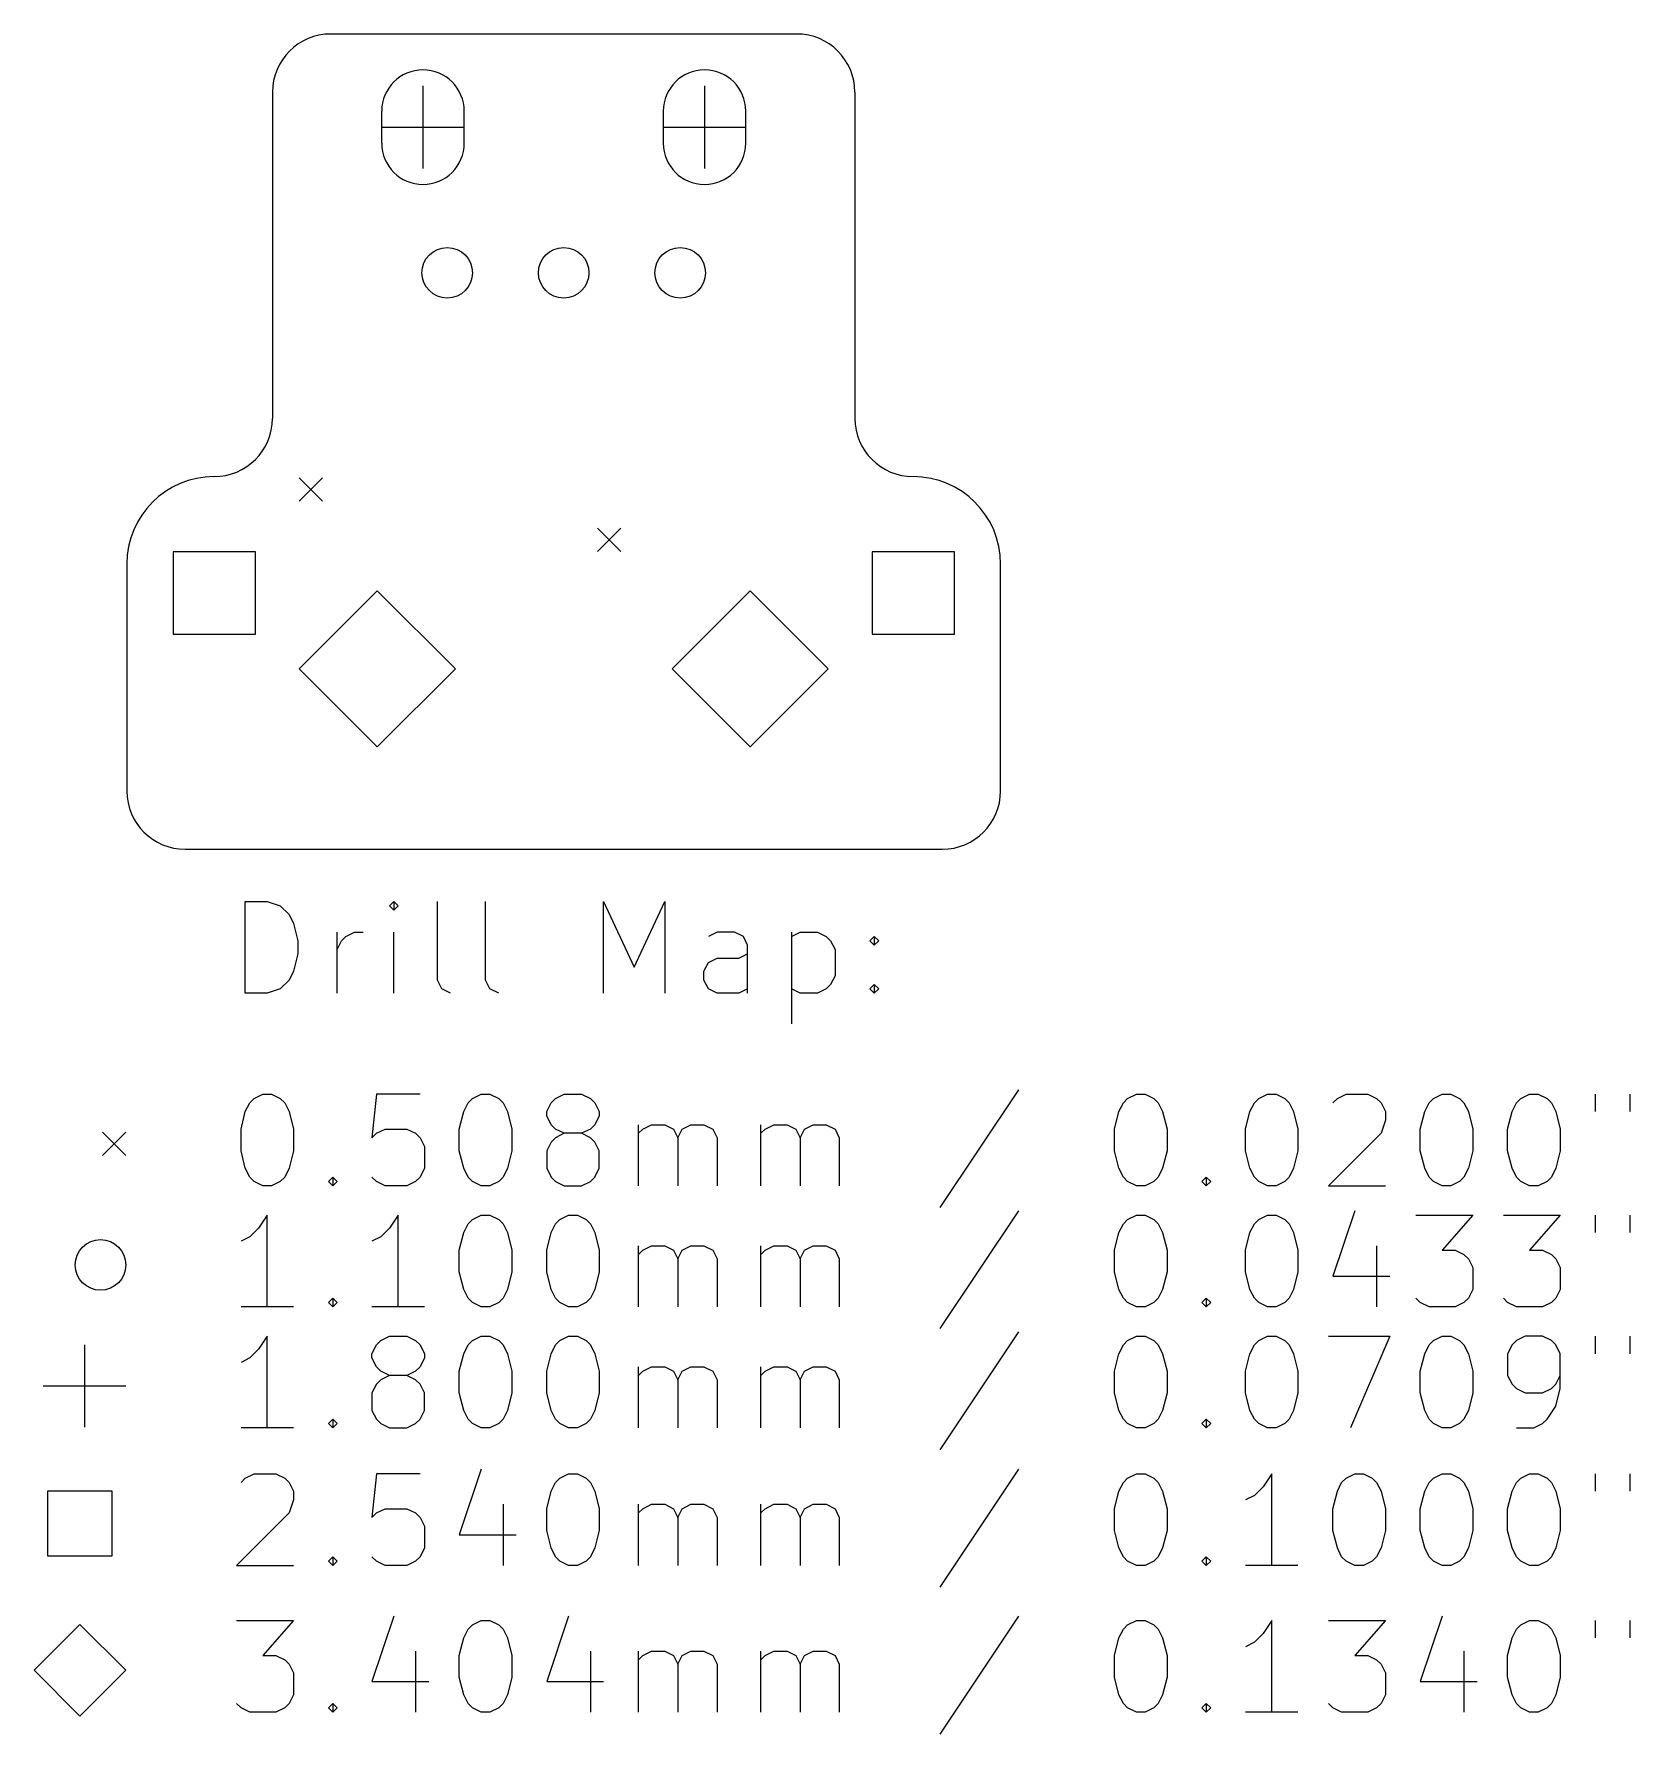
# Model space of a CAD drawing. Extents: x 5.06 to 7.83, y -5.41 to -3.93.
# Drawn here: x 5.065 to 6.435, y -5.394 to -3.934 of the extents above; entities that cross this region are included whole.
import ezdxf

# ---------------------------------------------------------------- set-up
doc = ezdxf.new("R2010")
doc.units = 0
doc.header["$MEASUREMENT"] = 0
doc.layers.add('BLACK', color=7, linetype='CONTINUOUS')

msp = doc.modelspace()

# ---------------------------------------------------------------- linework, layer by layer
at = {"layer": 'BLACK', "linetype": 'CONTINUOUS'}
for p, q in [((5.7196, -3.9344), (5.3196, -3.9344)), ((5.2696, -3.9844), (5.2696, -4.2644)), ((5.3988, -3.9789), (5.3988, -4.0498)), ((5.6405, -3.9789), (5.6405, -4.0498)), ((5.7696, -3.9844), (5.7696, -4.2644)), ((5.3633, -4.0006), (5.3633, -4.0282)), ((5.4342, -4.0282), (5.4342, -4.0006)), ((5.6051, -4.0006), (5.6051, -4.0282)), ((5.6759, -4.0282), (5.6759, -4.0006)), ((5.3633, -4.0144), (5.4342, -4.0144)), ((5.6051, -4.0144), (5.6759, -4.0144)), ((5.2926, -4.3154), (5.3126, -4.3354)), ((5.3126, -4.3154), (5.2926, -4.3354)), ((5.5485, -4.3586), (5.5685, -4.3786)), ((5.5685, -4.3586), (5.5485, -4.3786)), ((5.255, -4.379), (5.1843, -4.379)), ((5.1843, -4.379), (5.1843, -4.4497)), ((5.255, -4.4497), (5.255, -4.379)), ((5.855, -4.379), (5.7843, -4.379)), ((5.7843, -4.379), (5.7843, -4.4497)), ((5.855, -4.4497), (5.855, -4.379)), ((5.1446, -4.3894), (5.1446, -4.5844)), ((5.8946, -4.5844), (5.8946, -4.3894)), ((5.3596, -4.4124), (5.2926, -4.4794)), ((5.4266, -4.4794), (5.3596, -4.4124)), ((5.6796, -4.4124), (5.6126, -4.4794)), ((5.7466, -4.4794), (5.6796, -4.4124)), ((5.1843, -4.4497), (5.255, -4.4497)), ((5.7843, -4.4497), (5.855, -4.4497)), ((5.2926, -4.4794), (5.3596, -4.5464)), ((5.3596, -4.5464), (5.4266, -4.4794)), ((5.6126, -4.4794), (5.6796, -4.5464)), ((5.6796, -4.5464), (5.7466, -4.4794)), ((5.1946, -4.6344), (5.8446, -4.6344)), ((5.2463, -4.758), (5.2463, -4.6792)), ((5.2463, -4.6792), (5.2651, -4.6792)), ((5.2651, -4.6792), (5.2763, -4.683)), ((5.2763, -4.683), (5.2838, -4.6905)), ((5.3738, -4.6792), (5.37, -4.683)), ((5.37, -4.683), (5.3738, -4.6867)), ((5.3775, -4.683), (5.3738, -4.6792)), ((5.3738, -4.6792), (5.3738, -4.6867)), ((5.3738, -4.6867), (5.3775, -4.683)), ((5.4113, -4.7467), (5.4113, -4.6792)), ((5.4525, -4.7467), (5.4525, -4.6792)), ((5.5538, -4.758), (5.5538, -4.6792)), ((5.5538, -4.6792), (5.58, -4.7355)), ((5.58, -4.7355), (5.6063, -4.6792)), ((5.6063, -4.6792), (5.6063, -4.758)), ((5.2838, -4.6905), (5.2876, -4.698)), ((5.2876, -4.698), (5.2913, -4.713)), ((5.2913, -4.713), (5.2913, -4.7242)), ((5.325, -4.758), (5.325, -4.7055)), ((5.325, -4.7205), (5.3288, -4.713)), ((5.3288, -4.713), (5.3325, -4.7092)), ((5.3325, -4.7092), (5.34, -4.7055)), ((5.34, -4.7055), (5.3475, -4.7055)), ((5.3738, -4.758), (5.3738, -4.7055)), ((5.6513, -4.7055), (5.6438, -4.7092)), ((5.6663, -4.7055), (5.6513, -4.7055)), ((5.6738, -4.7092), (5.6663, -4.7055)), ((5.6775, -4.7167), (5.6738, -4.7092)), ((5.715, -4.7055), (5.715, -4.7842)), ((5.715, -4.7092), (5.7225, -4.7055)), ((5.7225, -4.7055), (5.7375, -4.7055)), ((5.7375, -4.7055), (5.745, -4.7092)), ((5.745, -4.7092), (5.7487, -4.713)), ((5.7487, -4.713), (5.7525, -4.7205)), ((5.7825, -4.713), (5.7862, -4.7092)), ((5.7862, -4.7167), (5.7825, -4.713)), ((5.7862, -4.7092), (5.79, -4.713)), ((5.7862, -4.7092), (5.7862, -4.7167)), ((5.79, -4.713), (5.7862, -4.7167)), ((5.2913, -4.7242), (5.2876, -4.7392)), ((5.6438, -4.7317), (5.6513, -4.728)), ((5.6513, -4.728), (5.67, -4.728)), ((5.67, -4.728), (5.6775, -4.7242)), ((5.6775, -4.758), (5.6775, -4.7167)), ((5.7525, -4.7205), (5.7525, -4.743)), ((5.2876, -4.7392), (5.2838, -4.7467)), ((5.64, -4.7392), (5.6438, -4.7317)), ((5.64, -4.7467), (5.64, -4.7392)), ((5.7525, -4.743), (5.7487, -4.7505)), ((5.2651, -4.758), (5.2463, -4.758)), ((5.2763, -4.7542), (5.2651, -4.758)), ((5.2838, -4.7467), (5.2763, -4.7542)), ((5.415, -4.7542), (5.4113, -4.7467)), ((5.4225, -4.758), (5.415, -4.7542)), ((5.4563, -4.7542), (5.4525, -4.7467)), ((5.4638, -4.758), (5.4563, -4.7542)), ((5.6438, -4.7542), (5.64, -4.7467)), ((5.6513, -4.758), (5.6438, -4.7542)), ((5.67, -4.758), (5.6513, -4.758)), ((5.6775, -4.7542), (5.67, -4.758)), ((5.7225, -4.758), (5.715, -4.7542)), ((5.7375, -4.758), (5.7225, -4.758)), ((5.745, -4.7542), (5.7375, -4.758)), ((5.7487, -4.7505), (5.745, -4.7542)), ((5.7825, -4.7542), (5.7862, -4.7505)), ((5.7862, -4.758), (5.7825, -4.7542)), ((5.7862, -4.7505), (5.79, -4.7542)), ((5.7862, -4.7505), (5.7862, -4.758)), ((5.79, -4.7542), (5.7862, -4.758)), ((5.2538, -4.8484), (5.2613, -4.8446)), ((5.2613, -4.8446), (5.2688, -4.8446)), ((5.2688, -4.8446), (5.2763, -4.8484)), ((5.3588, -4.8446), (5.355, -4.8821)), ((5.3963, -4.8446), (5.3588, -4.8446)), ((5.4413, -4.8484), (5.4488, -4.8446)), ((5.4488, -4.8446), (5.4563, -4.8446)), ((5.4563, -4.8446), (5.4638, -4.8484)), ((5.5125, -4.8484), (5.52, -4.8446)), ((5.52, -4.8446), (5.535, -4.8446)), ((5.535, -4.8446), (5.5425, -4.8484)), ((5.91, -4.8409), (5.8425, -4.9421)), ((6.0037, -4.8484), (6.0112, -4.8446)), ((6.0112, -4.8446), (6.0187, -4.8446)), ((6.0187, -4.8446), (6.0262, -4.8484)), ((6.1162, -4.8484), (6.1237, -4.8446)), ((6.1237, -4.8446), (6.1312, -4.8446)), ((6.1312, -4.8446), (6.1387, -4.8484)), ((6.1837, -4.8484), (6.1912, -4.8446)), ((6.1912, -4.8446), (6.2099, -4.8446)), ((6.2099, -4.8446), (6.2174, -4.8484)), ((6.2662, -4.8484), (6.2737, -4.8446)), ((6.2737, -4.8446), (6.2812, -4.8446)), ((6.2812, -4.8446), (6.2887, -4.8484)), ((6.3412, -4.8484), (6.3487, -4.8446)), ((6.3487, -4.8446), (6.3562, -4.8446)), ((6.3562, -4.8446), (6.3637, -4.8484)), ((6.4049, -4.8446), (6.4049, -4.8596)), ((6.4349, -4.8446), (6.4349, -4.8596)), ((5.2426, -4.8746), (5.2463, -4.8596)), ((5.2463, -4.8596), (5.2501, -4.8521)), ((5.2501, -4.8521), (5.2538, -4.8484)), ((5.2763, -4.8484), (5.2801, -4.8521)), ((5.2801, -4.8521), (5.2838, -4.8596)), ((5.2838, -4.8596), (5.2876, -4.8746)), ((5.43, -4.8746), (5.4338, -4.8596)), ((5.4338, -4.8596), (5.4375, -4.8521)), ((5.4375, -4.8521), (5.4413, -4.8484)), ((5.4638, -4.8484), (5.4675, -4.8521)), ((5.4675, -4.8521), (5.4713, -4.8596)), ((5.4713, -4.8596), (5.475, -4.8746)), ((5.505, -4.8596), (5.5088, -4.8521)), ((5.505, -4.8634), (5.505, -4.8596)), ((5.5088, -4.8521), (5.5125, -4.8484)), ((5.5425, -4.8484), (5.5463, -4.8521)), ((5.5463, -4.8521), (5.55, -4.8596)), ((5.55, -4.8596), (5.55, -4.8634)), ((5.9925, -4.8746), (5.9962, -4.8596)), ((5.9962, -4.8596), (6, -4.8521)), ((6, -4.8521), (6.0037, -4.8484)), ((6.0262, -4.8484), (6.03, -4.8521)), ((6.03, -4.8521), (6.0337, -4.8596)), ((6.0337, -4.8596), (6.0375, -4.8746)), ((6.105, -4.8746), (6.1087, -4.8596)), ((6.1087, -4.8596), (6.1125, -4.8521)), ((6.1125, -4.8521), (6.1162, -4.8484)), ((6.1387, -4.8484), (6.1424, -4.8521)), ((6.1424, -4.8521), (6.1462, -4.8596)), ((6.1462, -4.8596), (6.1499, -4.8746)), ((6.1799, -4.8521), (6.1837, -4.8484)), ((6.2174, -4.8484), (6.2212, -4.8521)), ((6.2212, -4.8521), (6.2249, -4.8596)), ((6.2249, -4.8596), (6.2249, -4.8671)), ((6.2549, -4.8746), (6.2587, -4.8596)), ((6.2587, -4.8596), (6.2624, -4.8521)), ((6.2624, -4.8521), (6.2662, -4.8484)), ((6.2887, -4.8484), (6.2924, -4.8521)), ((6.2924, -4.8521), (6.2962, -4.8596)), ((6.2962, -4.8596), (6.2999, -4.8746)), ((6.3299, -4.8746), (6.3337, -4.8596)), ((6.3337, -4.8596), (6.3374, -4.8521)), ((6.3374, -4.8521), (6.3412, -4.8484)), ((6.3637, -4.8484), (6.3674, -4.8521)), ((6.3674, -4.8521), (6.3712, -4.8596)), ((6.3712, -4.8596), (6.3749, -4.8746)), ((5.2426, -4.8933), (5.2426, -4.8746)), ((5.2876, -4.8746), (5.2876, -4.8933)), ((5.3588, -4.8783), (5.3663, -4.8746)), ((5.3663, -4.8746), (5.385, -4.8746)), ((5.385, -4.8746), (5.3925, -4.8783)), ((5.43, -4.8933), (5.43, -4.8746)), ((5.475, -4.8746), (5.475, -4.8933)), ((5.5088, -4.8709), (5.505, -4.8634)), ((5.5125, -4.8746), (5.5088, -4.8709)), ((5.52, -4.8783), (5.5125, -4.8746)), ((5.5425, -4.8746), (5.535, -4.8783)), ((5.5463, -4.8709), (5.5425, -4.8746)), ((5.55, -4.8634), (5.5463, -4.8709)), ((5.5838, -4.9233), (5.5838, -4.8709)), ((5.5838, -4.8783), (5.5875, -4.8746)), ((5.5875, -4.8746), (5.595, -4.8709)), ((5.595, -4.8709), (5.6063, -4.8709)), ((5.6063, -4.8709), (5.6138, -4.8746)), ((5.6138, -4.8746), (5.6175, -4.8821)), ((5.6175, -4.8821), (5.6213, -4.8746)), ((5.6213, -4.8746), (5.6288, -4.8709)), ((5.6288, -4.8709), (5.64, -4.8709)), ((5.64, -4.8709), (5.6475, -4.8746)), ((5.6475, -4.8746), (5.6513, -4.8821)), ((5.6888, -4.9233), (5.6888, -4.8709)), ((5.6888, -4.8783), (5.6925, -4.8746)), ((5.6925, -4.8746), (5.7, -4.8709)), ((5.7, -4.8709), (5.7113, -4.8709)), ((5.7113, -4.8709), (5.7188, -4.8746)), ((5.7188, -4.8746), (5.7225, -4.8821)), ((5.7225, -4.8821), (5.7262, -4.8746)), ((5.7262, -4.8746), (5.7337, -4.8709)), ((5.7337, -4.8709), (5.745, -4.8709)), ((5.745, -4.8709), (5.7525, -4.8746)), ((5.7525, -4.8746), (5.7562, -4.8821)), ((5.9925, -4.8933), (5.9925, -4.8746)), ((6.0375, -4.8746), (6.0375, -4.8933)), ((6.105, -4.8933), (6.105, -4.8746)), ((6.1499, -4.8746), (6.1499, -4.8933)), ((6.2249, -4.8671), (6.2212, -4.8783)), ((6.2549, -4.8933), (6.2549, -4.8746)), ((6.2999, -4.8746), (6.2999, -4.8933)), ((6.3299, -4.8933), (6.3299, -4.8746)), ((6.3749, -4.8746), (6.3749, -4.8933)), ((5.1236, -4.8773), (5.1436, -4.8973)), ((5.1436, -4.8773), (5.1236, -4.8973)), ((5.355, -4.8821), (5.3588, -4.8783)), ((5.3925, -4.8783), (5.3963, -4.8821)), ((5.3963, -4.8821), (5.4, -4.8896)), ((5.4, -4.8896), (5.4, -4.9083)), ((5.5088, -4.8858), (5.505, -4.8933)), ((5.5125, -4.8821), (5.5088, -4.8858)), ((5.52, -4.8783), (5.5125, -4.8821)), ((5.535, -4.8783), (5.52, -4.8783)), ((5.5425, -4.8821), (5.535, -4.8783)), ((5.5463, -4.8858), (5.5425, -4.8821)), ((5.55, -4.8933), (5.5463, -4.8858)), ((5.6175, -4.8821), (5.6175, -4.9233)), ((5.6513, -4.8821), (5.6513, -4.9233)), ((5.7225, -4.8821), (5.7225, -4.9233)), ((5.7562, -4.8821), (5.7562, -4.9233)), ((6.2212, -4.8783), (6.1762, -4.9233)), ((5.2463, -4.9083), (5.2426, -4.8933)), ((5.2876, -4.8933), (5.2838, -4.9083)), ((5.4338, -4.9083), (5.43, -4.8933)), ((5.475, -4.8933), (5.4713, -4.9083)), ((5.505, -4.8933), (5.505, -4.9083)), ((5.55, -4.9083), (5.55, -4.8933)), ((5.9962, -4.9083), (5.9925, -4.8933)), ((6.0375, -4.8933), (6.0337, -4.9083)), ((6.1087, -4.9083), (6.105, -4.8933)), ((6.1499, -4.8933), (6.1462, -4.9083)), ((6.2587, -4.9083), (6.2549, -4.8933)), ((6.2999, -4.8933), (6.2962, -4.9083)), ((6.3337, -4.9083), (6.3299, -4.8933)), ((6.3749, -4.8933), (6.3712, -4.9083)), ((5.2501, -4.9158), (5.2463, -4.9083)), ((5.2538, -4.9196), (5.2501, -4.9158)), ((5.2801, -4.9158), (5.2763, -4.9196)), ((5.2838, -4.9083), (5.2801, -4.9158)), ((5.3176, -4.9196), (5.3213, -4.9158)), ((5.3213, -4.9158), (5.325, -4.9196)), ((5.3213, -4.9158), (5.3213, -4.9233)), ((5.3588, -4.9196), (5.355, -4.9158)), ((5.3963, -4.9158), (5.3925, -4.9196)), ((5.4, -4.9083), (5.3963, -4.9158)), ((5.4375, -4.9158), (5.4338, -4.9083)), ((5.4413, -4.9196), (5.4375, -4.9158)), ((5.4675, -4.9158), (5.4638, -4.9196)), ((5.4713, -4.9083), (5.4675, -4.9158)), ((5.505, -4.9083), (5.5088, -4.9158)), ((5.5088, -4.9158), (5.5125, -4.9196)), ((5.5425, -4.9196), (5.5463, -4.9158)), ((5.5463, -4.9158), (5.55, -4.9083)), ((6, -4.9158), (5.9962, -4.9083)), ((6.0037, -4.9196), (6, -4.9158)), ((6.03, -4.9158), (6.0262, -4.9196)), ((6.0337, -4.9083), (6.03, -4.9158)), ((6.0675, -4.9196), (6.0712, -4.9158)), ((6.0712, -4.9158), (6.075, -4.9196)), ((6.0712, -4.9158), (6.0712, -4.9233)), ((6.1125, -4.9158), (6.1087, -4.9083)), ((6.1162, -4.9196), (6.1125, -4.9158)), ((6.1424, -4.9158), (6.1387, -4.9196)), ((6.1462, -4.9083), (6.1424, -4.9158)), ((6.2624, -4.9158), (6.2587, -4.9083)), ((6.2662, -4.9196), (6.2624, -4.9158)), ((6.2924, -4.9158), (6.2887, -4.9196)), ((6.2962, -4.9083), (6.2924, -4.9158)), ((6.3374, -4.9158), (6.3337, -4.9083)), ((6.3412, -4.9196), (6.3374, -4.9158)), ((6.3674, -4.9158), (6.3637, -4.9196)), ((6.3712, -4.9083), (6.3674, -4.9158)), ((5.2613, -4.9233), (5.2538, -4.9196)), ((5.2688, -4.9233), (5.2613, -4.9233)), ((5.2763, -4.9196), (5.2688, -4.9233)), ((5.3213, -4.9233), (5.3176, -4.9196)), ((5.325, -4.9196), (5.3213, -4.9233)), ((5.3663, -4.9233), (5.3588, -4.9196)), ((5.385, -4.9233), (5.3663, -4.9233)), ((5.3925, -4.9196), (5.385, -4.9233)), ((5.4488, -4.9233), (5.4413, -4.9196)), ((5.4563, -4.9233), (5.4488, -4.9233)), ((5.4638, -4.9196), (5.4563, -4.9233)), ((5.5125, -4.9196), (5.52, -4.9233)), ((5.52, -4.9233), (5.535, -4.9233)), ((5.535, -4.9233), (5.5425, -4.9196)), ((6.0112, -4.9233), (6.0037, -4.9196)), ((6.0187, -4.9233), (6.0112, -4.9233)), ((6.0262, -4.9196), (6.0187, -4.9233)), ((6.0712, -4.9233), (6.0675, -4.9196)), ((6.075, -4.9196), (6.0712, -4.9233)), ((6.1237, -4.9233), (6.1162, -4.9196)), ((6.1312, -4.9233), (6.1237, -4.9233)), ((6.1387, -4.9196), (6.1312, -4.9233)), ((6.1762, -4.9233), (6.2249, -4.9233)), ((6.2737, -4.9233), (6.2662, -4.9196)), ((6.2812, -4.9233), (6.2737, -4.9233)), ((6.2887, -4.9196), (6.2812, -4.9233)), ((6.3487, -4.9233), (6.3412, -4.9196)), ((6.3562, -4.9233), (6.3487, -4.9233)), ((6.3637, -4.9196), (6.3562, -4.9233)), ((5.91, -4.9448), (5.8425, -5.046)), ((6.1987, -4.9448), (6.1799, -5.001)), ((5.2576, -4.9598), (5.2501, -4.9673)), ((5.2651, -4.9485), (5.2576, -4.9598)), ((5.2651, -5.0273), (5.2651, -4.9485)), ((5.37, -4.9598), (5.3625, -4.9673)), ((5.3775, -4.9485), (5.37, -4.9598)), ((5.3775, -5.0273), (5.3775, -4.9485)), ((5.4338, -4.9635), (5.4375, -4.956)), ((5.4375, -4.956), (5.4413, -4.9523)), ((5.4413, -4.9523), (5.4488, -4.9485)), ((5.4488, -4.9485), (5.4563, -4.9485)), ((5.4563, -4.9485), (5.4638, -4.9523)), ((5.4638, -4.9523), (5.4675, -4.956)), ((5.4675, -4.956), (5.4713, -4.9635)), ((5.5088, -4.9635), (5.5125, -4.956)), ((5.5125, -4.956), (5.5163, -4.9523)), ((5.5163, -4.9523), (5.5238, -4.9485)), ((5.5238, -4.9485), (5.5313, -4.9485)), ((5.5313, -4.9485), (5.5388, -4.9523)), ((5.5388, -4.9523), (5.5425, -4.956)), ((5.5425, -4.956), (5.5463, -4.9635)), ((5.9962, -4.9635), (6, -4.956)), ((6, -4.956), (6.0037, -4.9523)), ((6.0037, -4.9523), (6.0112, -4.9485)), ((6.0112, -4.9485), (6.0187, -4.9485)), ((6.0187, -4.9485), (6.0262, -4.9523)), ((6.0262, -4.9523), (6.03, -4.956)), ((6.03, -4.956), (6.0337, -4.9635)), ((6.1087, -4.9635), (6.1125, -4.956)), ((6.1125, -4.956), (6.1162, -4.9523)), ((6.1162, -4.9523), (6.1237, -4.9485)), ((6.1237, -4.9485), (6.1312, -4.9485)), ((6.1312, -4.9485), (6.1387, -4.9523)), ((6.1387, -4.9523), (6.1424, -4.956)), ((6.1424, -4.956), (6.1462, -4.9635)), ((6.2512, -4.9485), (6.2999, -4.9485)), ((6.2999, -4.9485), (6.2737, -4.9785)), ((6.3262, -4.9485), (6.3749, -4.9485)), ((6.3749, -4.9485), (6.3487, -4.9785)), ((6.4049, -4.9485), (6.4049, -4.9635)), ((6.4349, -4.9485), (6.4349, -4.9635)), ((5.2501, -4.9673), (5.2426, -4.971)), ((5.3625, -4.9673), (5.355, -4.971)), ((5.43, -4.9785), (5.4338, -4.9635)), ((5.4713, -4.9635), (5.475, -4.9785)), ((5.505, -4.9785), (5.5088, -4.9635)), ((5.5463, -4.9635), (5.55, -4.9785)), ((5.5838, -5.0273), (5.5838, -4.9748)), ((5.5875, -4.9785), (5.595, -4.9748)), ((5.595, -4.9748), (5.6063, -4.9748)), ((5.6063, -4.9748), (5.6138, -4.9785)), ((5.6213, -4.9785), (5.6288, -4.9748)), ((5.6288, -4.9748), (5.64, -4.9748)), ((5.64, -4.9748), (5.6475, -4.9785)), ((5.6888, -5.0273), (5.6888, -4.9748)), ((5.6925, -4.9785), (5.7, -4.9748)), ((5.7, -4.9748), (5.7113, -4.9748)), ((5.7113, -4.9748), (5.7188, -4.9785)), ((5.7262, -4.9785), (5.7337, -4.9748)), ((5.7337, -4.9748), (5.745, -4.9748)), ((5.745, -4.9748), (5.7525, -4.9785)), ((5.9925, -4.9785), (5.9962, -4.9635)), ((6.0337, -4.9635), (6.0375, -4.9785)), ((6.105, -4.9785), (6.1087, -4.9635)), ((6.1462, -4.9635), (6.1499, -4.9785)), ((6.2174, -4.9748), (6.2174, -5.0273)), ((5.43, -4.9973), (5.43, -4.9785)), ((5.475, -4.9785), (5.475, -4.9973)), ((5.505, -4.9973), (5.505, -4.9785)), ((5.55, -4.9785), (5.55, -4.9973)), ((5.5838, -4.9823), (5.5875, -4.9785)), ((5.6138, -4.9785), (5.6175, -4.986)), ((5.6175, -4.986), (5.6213, -4.9785)), ((5.6175, -4.986), (5.6175, -5.0273)), ((5.6475, -4.9785), (5.6513, -4.986)), ((5.6513, -4.986), (5.6513, -5.0273)), ((5.6888, -4.9823), (5.6925, -4.9785)), ((5.7188, -4.9785), (5.7225, -4.986)), ((5.7225, -4.986), (5.7262, -4.9785)), ((5.7225, -4.986), (5.7225, -5.0273)), ((5.7525, -4.9785), (5.7562, -4.986)), ((5.7562, -4.986), (5.7562, -5.0273)), ((5.9925, -4.9973), (5.9925, -4.9785)), ((6.0375, -4.9785), (6.0375, -4.9973)), ((6.105, -4.9973), (6.105, -4.9785)), ((6.1499, -4.9785), (6.1499, -4.9973)), ((6.2737, -4.9785), (6.2849, -4.9785)), ((6.2849, -4.9785), (6.2924, -4.9823)), ((6.2924, -4.9823), (6.2962, -4.986)), ((6.2962, -4.986), (6.2999, -4.9935)), ((6.3487, -4.9785), (6.3599, -4.9785)), ((6.3599, -4.9785), (6.3674, -4.9823)), ((6.3674, -4.9823), (6.3712, -4.986)), ((6.3712, -4.986), (6.3749, -4.9935)), ((5.4338, -5.0123), (5.43, -4.9973)), ((5.475, -4.9973), (5.4713, -5.0123)), ((5.5088, -5.0123), (5.505, -4.9973)), ((5.55, -4.9973), (5.5463, -5.0123)), ((5.9962, -5.0123), (5.9925, -4.9973)), ((6.0375, -4.9973), (6.0337, -5.0123)), ((6.1087, -5.0123), (6.105, -4.9973)), ((6.1499, -4.9973), (6.1462, -5.0123)), ((6.1799, -5.001), (6.2287, -5.001)), ((6.2999, -4.9935), (6.2999, -5.0123)), ((6.3749, -4.9935), (6.3749, -5.0123)), ((5.3176, -5.0235), (5.3213, -5.0198)), ((5.3213, -5.0198), (5.325, -5.0235)), ((5.3213, -5.0198), (5.3213, -5.0273)), ((5.4375, -5.0198), (5.4338, -5.0123)), ((5.4413, -5.0235), (5.4375, -5.0198)), ((5.4675, -5.0198), (5.4638, -5.0235)), ((5.4713, -5.0123), (5.4675, -5.0198)), ((5.5125, -5.0198), (5.5088, -5.0123)), ((5.5163, -5.0235), (5.5125, -5.0198)), ((5.5425, -5.0198), (5.5388, -5.0235)), ((5.5463, -5.0123), (5.5425, -5.0198)), ((6, -5.0198), (5.9962, -5.0123)), ((6.0037, -5.0235), (6, -5.0198)), ((6.03, -5.0198), (6.0262, -5.0235)), ((6.0337, -5.0123), (6.03, -5.0198)), ((6.0675, -5.0235), (6.0712, -5.0198)), ((6.0712, -5.0198), (6.075, -5.0235)), ((6.0712, -5.0198), (6.0712, -5.0273)), ((6.1125, -5.0198), (6.1087, -5.0123)), ((6.1162, -5.0235), (6.1125, -5.0198)), ((6.1424, -5.0198), (6.1387, -5.0235)), ((6.1462, -5.0123), (6.1424, -5.0198)), ((6.2549, -5.0235), (6.2512, -5.0198)), ((6.2962, -5.0198), (6.2924, -5.0235)), ((6.2999, -5.0123), (6.2962, -5.0198)), ((6.3299, -5.0235), (6.3262, -5.0198)), ((6.3712, -5.0198), (6.3674, -5.0235)), ((6.3749, -5.0123), (6.3712, -5.0198)), ((5.2876, -5.0273), (5.2426, -5.0273)), ((5.3213, -5.0273), (5.3176, -5.0235)), ((5.325, -5.0235), (5.3213, -5.0273)), ((5.4, -5.0273), (5.355, -5.0273)), ((5.4488, -5.0273), (5.4413, -5.0235)), ((5.4563, -5.0273), (5.4488, -5.0273)), ((5.4638, -5.0235), (5.4563, -5.0273)), ((5.5238, -5.0273), (5.5163, -5.0235)), ((5.5313, -5.0273), (5.5238, -5.0273)), ((5.5388, -5.0235), (5.5313, -5.0273)), ((6.0112, -5.0273), (6.0037, -5.0235)), ((6.0187, -5.0273), (6.0112, -5.0273)), ((6.0262, -5.0235), (6.0187, -5.0273)), ((6.0712, -5.0273), (6.0675, -5.0235)), ((6.075, -5.0235), (6.0712, -5.0273)), ((6.1237, -5.0273), (6.1162, -5.0235)), ((6.1312, -5.0273), (6.1237, -5.0273)), ((6.1387, -5.0235), (6.1312, -5.0273)), ((6.2624, -5.0273), (6.2549, -5.0235)), ((6.2849, -5.0273), (6.2624, -5.0273)), ((6.2924, -5.0235), (6.2849, -5.0273)), ((6.3374, -5.0273), (6.3299, -5.0235)), ((6.3599, -5.0273), (6.3374, -5.0273)), ((6.3674, -5.0235), (6.3599, -5.0273)), ((5.91, -5.0487), (5.8425, -5.15)), ((5.1082, -5.0598), (5.1082, -5.1306)), ((5.2576, -5.0637), (5.2501, -5.0712)), ((5.2651, -5.0525), (5.2576, -5.0637)), ((5.2651, -5.1312), (5.2651, -5.0525)), ((5.355, -5.0675), (5.3588, -5.06)), ((5.3588, -5.06), (5.3625, -5.0562)), ((5.3625, -5.0562), (5.37, -5.0525)), ((5.37, -5.0525), (5.385, -5.0525)), ((5.385, -5.0525), (5.3925, -5.0562)), ((5.3925, -5.0562), (5.3963, -5.06)), ((5.3963, -5.06), (5.4, -5.0675)), ((5.4338, -5.0675), (5.4375, -5.06)), ((5.4375, -5.06), (5.4413, -5.0562)), ((5.4413, -5.0562), (5.4488, -5.0525)), ((5.4488, -5.0525), (5.4563, -5.0525)), ((5.4563, -5.0525), (5.4638, -5.0562)), ((5.4638, -5.0562), (5.4675, -5.06)), ((5.4675, -5.06), (5.4713, -5.0675)), ((5.5088, -5.0675), (5.5125, -5.06)), ((5.5125, -5.06), (5.5163, -5.0562)), ((5.5163, -5.0562), (5.5238, -5.0525)), ((5.5238, -5.0525), (5.5313, -5.0525)), ((5.5313, -5.0525), (5.5388, -5.0562)), ((5.5388, -5.0562), (5.5425, -5.06)), ((5.5425, -5.06), (5.5463, -5.0675)), ((5.9962, -5.0675), (6, -5.06)), ((6, -5.06), (6.0037, -5.0562)), ((6.0037, -5.0562), (6.0112, -5.0525)), ((6.0112, -5.0525), (6.0187, -5.0525)), ((6.0187, -5.0525), (6.0262, -5.0562)), ((6.0262, -5.0562), (6.03, -5.06)), ((6.03, -5.06), (6.0337, -5.0675)), ((6.1087, -5.0675), (6.1125, -5.06)), ((6.1125, -5.06), (6.1162, -5.0562)), ((6.1162, -5.0562), (6.1237, -5.0525)), ((6.1237, -5.0525), (6.1312, -5.0525)), ((6.1312, -5.0525), (6.1387, -5.0562)), ((6.1387, -5.0562), (6.1424, -5.06)), ((6.1424, -5.06), (6.1462, -5.0675)), ((6.1762, -5.0525), (6.2287, -5.0525)), ((6.2287, -5.0525), (6.1949, -5.1312)), ((6.2587, -5.0675), (6.2624, -5.06)), ((6.2624, -5.06), (6.2662, -5.0562)), ((6.2662, -5.0562), (6.2737, -5.0525)), ((6.2737, -5.0525), (6.2812, -5.0525)), ((6.2812, -5.0525), (6.2887, -5.0562)), ((6.2887, -5.0562), (6.2924, -5.06)), ((6.2924, -5.06), (6.2962, -5.0675)), ((6.3337, -5.06), (6.3299, -5.0675)), ((6.3374, -5.0562), (6.3337, -5.06)), ((6.3449, -5.0525), (6.3374, -5.0562)), ((6.3599, -5.0525), (6.3449, -5.0525)), ((6.3674, -5.0562), (6.3599, -5.0525)), ((6.3712, -5.06), (6.3674, -5.0562)), ((6.3749, -5.0675), (6.3712, -5.06)), ((6.4049, -5.0525), (6.4049, -5.0675)), ((6.4349, -5.0525), (6.4349, -5.0675)), ((5.2501, -5.0712), (5.2426, -5.075)), ((5.355, -5.0712), (5.355, -5.0675)), ((5.3588, -5.0787), (5.355, -5.0712)), ((5.3625, -5.0825), (5.3588, -5.0787)), ((5.3963, -5.0787), (5.3925, -5.0825)), ((5.4, -5.0712), (5.3963, -5.0787)), ((5.4, -5.0675), (5.4, -5.0712)), ((5.43, -5.0825), (5.4338, -5.0675)), ((5.4713, -5.0675), (5.475, -5.0825)), ((5.505, -5.0825), (5.5088, -5.0675)), ((5.5463, -5.0675), (5.55, -5.0825)), ((5.5838, -5.1312), (5.5838, -5.0787)), ((5.5875, -5.0825), (5.595, -5.0787)), ((5.595, -5.0787), (5.6063, -5.0787)), ((5.6063, -5.0787), (5.6138, -5.0825)), ((5.6213, -5.0825), (5.6288, -5.0787)), ((5.6288, -5.0787), (5.64, -5.0787)), ((5.64, -5.0787), (5.6475, -5.0825)), ((5.6888, -5.1312), (5.6888, -5.0787)), ((5.6925, -5.0825), (5.7, -5.0787)), ((5.7, -5.0787), (5.7113, -5.0787)), ((5.7113, -5.0787), (5.7188, -5.0825)), ((5.7262, -5.0825), (5.7337, -5.0787)), ((5.7337, -5.0787), (5.745, -5.0787)), ((5.745, -5.0787), (5.7525, -5.0825)), ((5.9925, -5.0825), (5.9962, -5.0675)), ((6.0337, -5.0675), (6.0375, -5.0825)), ((6.105, -5.0825), (6.1087, -5.0675)), ((6.1462, -5.0675), (6.1499, -5.0825)), ((6.2549, -5.0825), (6.2587, -5.0675)), ((6.2962, -5.0675), (6.2999, -5.0825)), ((6.3299, -5.0675), (6.3299, -5.0862)), ((6.3749, -5.0975), (6.3749, -5.0675)), ((5.3588, -5.0937), (5.355, -5.1012)), ((5.3625, -5.09), (5.3588, -5.0937)), ((5.37, -5.0862), (5.3625, -5.0825)), ((5.37, -5.0862), (5.3625, -5.09)), ((5.385, -5.0862), (5.37, -5.0862)), ((5.3925, -5.0825), (5.385, -5.0862)), ((5.3925, -5.09), (5.385, -5.0862)), ((5.3963, -5.0937), (5.3925, -5.09)), ((5.4, -5.1012), (5.3963, -5.0937)), ((5.43, -5.1012), (5.43, -5.0825)), ((5.475, -5.0825), (5.475, -5.1012)), ((5.505, -5.1012), (5.505, -5.0825)), ((5.55, -5.0825), (5.55, -5.1012)), ((5.5838, -5.0862), (5.5875, -5.0825)), ((5.6138, -5.0825), (5.6175, -5.09)), ((5.6175, -5.09), (5.6213, -5.0825)), ((5.6175, -5.09), (5.6175, -5.1312)), ((5.6475, -5.0825), (5.6513, -5.09)), ((5.6513, -5.09), (5.6513, -5.1312)), ((5.6888, -5.0862), (5.6925, -5.0825)), ((5.7188, -5.0825), (5.7225, -5.09)), ((5.7225, -5.09), (5.7262, -5.0825)), ((5.7225, -5.09), (5.7225, -5.1312)), ((5.7525, -5.0825), (5.7562, -5.09)), ((5.7562, -5.09), (5.7562, -5.1312)), ((5.9925, -5.1012), (5.9925, -5.0825)), ((6.0375, -5.0825), (6.0375, -5.1012)), ((6.105, -5.1012), (6.105, -5.0825)), ((6.1499, -5.0825), (6.1499, -5.1012)), ((6.2549, -5.1012), (6.2549, -5.0825)), ((6.2999, -5.0825), (6.2999, -5.1012)), ((6.3299, -5.0862), (6.3337, -5.0937)), ((6.3337, -5.0937), (6.3374, -5.0975)), ((6.3674, -5.0975), (6.3712, -5.0937)), ((6.3712, -5.0937), (6.3749, -5.0862)), ((5.0728, -5.0952), (5.1436, -5.0952)), ((5.355, -5.1012), (5.355, -5.1162)), ((5.4, -5.1162), (5.4, -5.1012)), ((5.4338, -5.1162), (5.43, -5.1012)), ((5.475, -5.1012), (5.4713, -5.1162)), ((5.5088, -5.1162), (5.505, -5.1012)), ((5.55, -5.1012), (5.5463, -5.1162)), ((5.9962, -5.1162), (5.9925, -5.1012)), ((6.0375, -5.1012), (6.0337, -5.1162)), ((6.1087, -5.1162), (6.105, -5.1012)), ((6.1499, -5.1012), (6.1462, -5.1162)), ((6.2587, -5.1162), (6.2549, -5.1012)), ((6.2999, -5.1012), (6.2962, -5.1162)), ((6.3374, -5.0975), (6.3449, -5.1012)), ((6.3449, -5.1012), (6.3599, -5.1012)), ((6.3599, -5.1012), (6.3674, -5.0975)), ((6.3712, -5.1125), (6.3749, -5.0975)), ((5.355, -5.1162), (5.3588, -5.1237)), ((5.3963, -5.1237), (5.4, -5.1162)), ((5.4375, -5.1237), (5.4338, -5.1162)), ((5.4713, -5.1162), (5.4675, -5.1237)), ((5.5125, -5.1237), (5.5088, -5.1162)), ((5.5463, -5.1162), (5.5425, -5.1237)), ((6, -5.1237), (5.9962, -5.1162)), ((6.0337, -5.1162), (6.03, -5.1237)), ((6.1125, -5.1237), (6.1087, -5.1162)), ((6.1462, -5.1162), (6.1424, -5.1237)), ((6.2624, -5.1237), (6.2587, -5.1162)), ((6.2962, -5.1162), (6.2924, -5.1237)), ((6.3637, -5.1237), (6.3712, -5.1125)), ((5.2876, -5.1312), (5.2426, -5.1312)), ((5.3176, -5.1275), (5.3213, -5.1237)), ((5.3213, -5.1312), (5.3176, -5.1275)), ((5.3213, -5.1237), (5.325, -5.1275)), ((5.3213, -5.1237), (5.3213, -5.1312)), ((5.325, -5.1275), (5.3213, -5.1312)), ((5.3588, -5.1237), (5.3625, -5.1275)), ((5.3625, -5.1275), (5.37, -5.1312)), ((5.37, -5.1312), (5.385, -5.1312)), ((5.385, -5.1312), (5.3925, -5.1275)), ((5.3925, -5.1275), (5.3963, -5.1237)), ((5.4413, -5.1275), (5.4375, -5.1237)), ((5.4488, -5.1312), (5.4413, -5.1275)), ((5.4563, -5.1312), (5.4488, -5.1312)), ((5.4638, -5.1275), (5.4563, -5.1312)), ((5.4675, -5.1237), (5.4638, -5.1275)), ((5.5163, -5.1275), (5.5125, -5.1237)), ((5.5238, -5.1312), (5.5163, -5.1275)), ((5.5313, -5.1312), (5.5238, -5.1312)), ((5.5388, -5.1275), (5.5313, -5.1312)), ((5.5425, -5.1237), (5.5388, -5.1275)), ((6.0037, -5.1275), (6, -5.1237)), ((6.0112, -5.1312), (6.0037, -5.1275)), ((6.0187, -5.1312), (6.0112, -5.1312)), ((6.0262, -5.1275), (6.0187, -5.1312)), ((6.03, -5.1237), (6.0262, -5.1275)), ((6.0675, -5.1275), (6.0712, -5.1237)), ((6.0712, -5.1312), (6.0675, -5.1275)), ((6.0712, -5.1237), (6.075, -5.1275)), ((6.0712, -5.1237), (6.0712, -5.1312)), ((6.075, -5.1275), (6.0712, -5.1312)), ((6.1162, -5.1275), (6.1125, -5.1237)), ((6.1237, -5.1312), (6.1162, -5.1275)), ((6.1312, -5.1312), (6.1237, -5.1312)), ((6.1387, -5.1275), (6.1312, -5.1312)), ((6.1424, -5.1237), (6.1387, -5.1275)), ((6.2662, -5.1275), (6.2624, -5.1237)), ((6.2737, -5.1312), (6.2662, -5.1275)), ((6.2812, -5.1312), (6.2737, -5.1312)), ((6.2887, -5.1275), (6.2812, -5.1312)), ((6.2924, -5.1237), (6.2887, -5.1275)), ((6.3374, -5.1312), (6.3524, -5.1312)), ((6.3524, -5.1312), (6.3599, -5.1275)), ((6.3599, -5.1275), (6.3637, -5.1237)), ((5.4488, -5.1668), (5.43, -5.2231)), ((5.91, -5.1668), (5.8425, -5.2681)), ((5.2426, -5.1781), (5.2463, -5.1743)), ((5.2463, -5.1743), (5.2538, -5.1706)), ((5.2538, -5.1706), (5.2726, -5.1706)), ((5.2726, -5.1706), (5.2801, -5.1743)), ((5.2801, -5.1743), (5.2838, -5.1781)), ((5.2838, -5.1781), (5.2876, -5.1856)), ((5.3588, -5.1706), (5.355, -5.2081)), ((5.3963, -5.1706), (5.3588, -5.1706)), ((5.5088, -5.1856), (5.5125, -5.1781)), ((5.5125, -5.1781), (5.5163, -5.1743)), ((5.5163, -5.1743), (5.5238, -5.1706)), ((5.5238, -5.1706), (5.5313, -5.1706)), ((5.5313, -5.1706), (5.5388, -5.1743)), ((5.5388, -5.1743), (5.5425, -5.1781)), ((5.5425, -5.1781), (5.5463, -5.1856)), ((5.9962, -5.1856), (6, -5.1781)), ((6, -5.1781), (6.0037, -5.1743)), ((6.0037, -5.1743), (6.0112, -5.1706)), ((6.0112, -5.1706), (6.0187, -5.1706)), ((6.0187, -5.1706), (6.0262, -5.1743)), ((6.0262, -5.1743), (6.03, -5.1781)), ((6.03, -5.1781), (6.0337, -5.1856)), ((6.12, -5.1818), (6.1125, -5.1893)), ((6.1274, -5.1706), (6.12, -5.1818)), ((6.1274, -5.2493), (6.1274, -5.1706)), ((6.1837, -5.1856), (6.1874, -5.1781)), ((6.1874, -5.1781), (6.1912, -5.1743)), ((6.1912, -5.1743), (6.1987, -5.1706)), ((6.1987, -5.1706), (6.2062, -5.1706)), ((6.2062, -5.1706), (6.2137, -5.1743)), ((6.2137, -5.1743), (6.2174, -5.1781)), ((6.2174, -5.1781), (6.2212, -5.1856)), ((6.2587, -5.1856), (6.2624, -5.1781)), ((6.2624, -5.1781), (6.2662, -5.1743)), ((6.2662, -5.1743), (6.2737, -5.1706)), ((6.2737, -5.1706), (6.2812, -5.1706)), ((6.2812, -5.1706), (6.2887, -5.1743)), ((6.2887, -5.1743), (6.2924, -5.1781)), ((6.2924, -5.1781), (6.2962, -5.1856)), ((6.3337, -5.1856), (6.3374, -5.1781)), ((6.3374, -5.1781), (6.3412, -5.1743)), ((6.3412, -5.1743), (6.3487, -5.1706)), ((6.3487, -5.1706), (6.3562, -5.1706)), ((6.3562, -5.1706), (6.3637, -5.1743)), ((6.3637, -5.1743), (6.3674, -5.1781)), ((6.3674, -5.1781), (6.3712, -5.1856)), ((6.4049, -5.1706), (6.4049, -5.1856)), ((6.4349, -5.1706), (6.4349, -5.1856)), ((5.1321, -5.1855), (5.0764, -5.1855)), ((5.0764, -5.1855), (5.0764, -5.2412)), ((5.1321, -5.2412), (5.1321, -5.1855)), ((5.2876, -5.1931), (5.2838, -5.2043)), ((5.2876, -5.1856), (5.2876, -5.1931)), ((5.505, -5.2006), (5.5088, -5.1856)), ((5.5463, -5.1856), (5.55, -5.2006)), ((5.9925, -5.2006), (5.9962, -5.1856)), ((6.0337, -5.1856), (6.0375, -5.2006)), ((6.1125, -5.1893), (6.105, -5.1931)), ((6.1799, -5.2006), (6.1837, -5.1856)), ((6.2212, -5.1856), (6.2249, -5.2006)), ((6.2549, -5.2006), (6.2587, -5.1856)), ((6.2962, -5.1856), (6.2999, -5.2006)), ((6.3299, -5.2006), (6.3337, -5.1856)), ((6.3712, -5.1856), (6.3749, -5.2006)), ((5.2838, -5.2043), (5.2388, -5.2493)), ((5.355, -5.2081), (5.3588, -5.2043)), ((5.3588, -5.2043), (5.3663, -5.2006)), ((5.3663, -5.2006), (5.385, -5.2006)), ((5.385, -5.2006), (5.3925, -5.2043)), ((5.3925, -5.2043), (5.3963, -5.2081)), ((5.3963, -5.2081), (5.4, -5.2156)), ((5.4675, -5.1968), (5.4675, -5.2493)), ((5.505, -5.2193), (5.505, -5.2006)), ((5.55, -5.2006), (5.55, -5.2193)), ((5.5838, -5.2493), (5.5838, -5.1968)), ((5.5838, -5.2043), (5.5875, -5.2006)), ((5.5875, -5.2006), (5.595, -5.1968)), ((5.595, -5.1968), (5.6063, -5.1968)), ((5.6063, -5.1968), (5.6138, -5.2006)), ((5.6138, -5.2006), (5.6175, -5.2081)), ((5.6175, -5.2081), (5.6213, -5.2006)), ((5.6175, -5.2081), (5.6175, -5.2493)), ((5.6213, -5.2006), (5.6288, -5.1968)), ((5.6288, -5.1968), (5.64, -5.1968)), ((5.64, -5.1968), (5.6475, -5.2006)), ((5.6475, -5.2006), (5.6513, -5.2081)), ((5.6513, -5.2081), (5.6513, -5.2493)), ((5.6888, -5.2493), (5.6888, -5.1968)), ((5.6888, -5.2043), (5.6925, -5.2006)), ((5.6925, -5.2006), (5.7, -5.1968)), ((5.7, -5.1968), (5.7113, -5.1968)), ((5.7113, -5.1968), (5.7188, -5.2006)), ((5.7188, -5.2006), (5.7225, -5.2081)), ((5.7225, -5.2081), (5.7262, -5.2006)), ((5.7225, -5.2081), (5.7225, -5.2493)), ((5.7262, -5.2006), (5.7337, -5.1968)), ((5.7337, -5.1968), (5.745, -5.1968)), ((5.745, -5.1968), (5.7525, -5.2006)), ((5.7525, -5.2006), (5.7562, -5.2081)), ((5.7562, -5.2081), (5.7562, -5.2493)), ((5.9925, -5.2193), (5.9925, -5.2006)), ((6.0375, -5.2006), (6.0375, -5.2193)), ((6.1799, -5.2193), (6.1799, -5.2006)), ((6.2249, -5.2006), (6.2249, -5.2193)), ((6.2549, -5.2193), (6.2549, -5.2006)), ((6.2999, -5.2006), (6.2999, -5.2193)), ((6.3299, -5.2193), (6.3299, -5.2006)), ((6.3749, -5.2006), (6.3749, -5.2193)), ((5.4, -5.2156), (5.4, -5.2343)), ((5.43, -5.2231), (5.4788, -5.2231)), ((5.5088, -5.2343), (5.505, -5.2193)), ((5.55, -5.2193), (5.5463, -5.2343)), ((5.9962, -5.2343), (5.9925, -5.2193)), ((6.0375, -5.2193), (6.0337, -5.2343)), ((6.1837, -5.2343), (6.1799, -5.2193)), ((6.2249, -5.2193), (6.2212, -5.2343)), ((6.2587, -5.2343), (6.2549, -5.2193)), ((6.2999, -5.2193), (6.2962, -5.2343)), ((6.3337, -5.2343), (6.3299, -5.2193)), ((6.3749, -5.2193), (6.3712, -5.2343)), ((5.4, -5.2343), (5.3963, -5.2418)), ((5.5125, -5.2418), (5.5088, -5.2343)), ((5.5463, -5.2343), (5.5425, -5.2418)), ((6, -5.2418), (5.9962, -5.2343)), ((6.0337, -5.2343), (6.03, -5.2418)), ((6.1874, -5.2418), (6.1837, -5.2343)), ((6.2212, -5.2343), (6.2174, -5.2418)), ((6.2624, -5.2418), (6.2587, -5.2343)), ((6.2962, -5.2343), (6.2924, -5.2418)), ((6.3374, -5.2418), (6.3337, -5.2343)), ((6.3712, -5.2343), (6.3674, -5.2418)), ((5.0764, -5.2412), (5.1321, -5.2412)), ((5.2388, -5.2493), (5.2876, -5.2493)), ((5.3176, -5.2456), (5.3213, -5.2418)), ((5.3213, -5.2493), (5.3176, -5.2456)), ((5.3213, -5.2418), (5.325, -5.2456)), ((5.3213, -5.2418), (5.3213, -5.2493)), ((5.325, -5.2456), (5.3213, -5.2493)), ((5.3588, -5.2456), (5.355, -5.2418)), ((5.3663, -5.2493), (5.3588, -5.2456)), ((5.385, -5.2493), (5.3663, -5.2493)), ((5.3925, -5.2456), (5.385, -5.2493)), ((5.3963, -5.2418), (5.3925, -5.2456)), ((5.5163, -5.2456), (5.5125, -5.2418)), ((5.5238, -5.2493), (5.5163, -5.2456)), ((5.5313, -5.2493), (5.5238, -5.2493)), ((5.5388, -5.2456), (5.5313, -5.2493)), ((5.5425, -5.2418), (5.5388, -5.2456)), ((6.0037, -5.2456), (6, -5.2418)), ((6.0112, -5.2493), (6.0037, -5.2456)), ((6.0187, -5.2493), (6.0112, -5.2493)), ((6.0262, -5.2456), (6.0187, -5.2493)), ((6.03, -5.2418), (6.0262, -5.2456)), ((6.0675, -5.2456), (6.0712, -5.2418)), ((6.0712, -5.2493), (6.0675, -5.2456)), ((6.0712, -5.2418), (6.075, -5.2456)), ((6.0712, -5.2418), (6.0712, -5.2493)), ((6.075, -5.2456), (6.0712, -5.2493)), ((6.1499, -5.2493), (6.105, -5.2493)), ((6.1912, -5.2456), (6.1874, -5.2418)), ((6.1987, -5.2493), (6.1912, -5.2456)), ((6.2062, -5.2493), (6.1987, -5.2493)), ((6.2137, -5.2456), (6.2062, -5.2493)), ((6.2174, -5.2418), (6.2137, -5.2456)), ((6.2662, -5.2456), (6.2624, -5.2418)), ((6.2737, -5.2493), (6.2662, -5.2456)), ((6.2812, -5.2493), (6.2737, -5.2493)), ((6.2887, -5.2456), (6.2812, -5.2493)), ((6.2924, -5.2418), (6.2887, -5.2456)), ((6.3412, -5.2456), (6.3374, -5.2418)), ((6.3487, -5.2493), (6.3412, -5.2456)), ((6.3562, -5.2493), (6.3487, -5.2493)), ((6.3637, -5.2456), (6.3562, -5.2493)), ((6.3674, -5.2418), (6.3637, -5.2456)), ((5.2388, -5.2966), (5.2876, -5.2966)), ((5.2876, -5.2966), (5.2613, -5.3266)), ((5.3738, -5.2928), (5.355, -5.3491)), ((5.4413, -5.3003), (5.4488, -5.2966)), ((5.4488, -5.2966), (5.4563, -5.2966)), ((5.4563, -5.2966), (5.4638, -5.3003)), ((5.5238, -5.2928), (5.505, -5.3491)), ((5.91, -5.2928), (5.8425, -5.3941)), ((6.0037, -5.3003), (6.0112, -5.2966)), ((6.0112, -5.2966), (6.0187, -5.2966)), ((6.0187, -5.2966), (6.0262, -5.3003)), ((6.1274, -5.2966), (6.12, -5.3078)), ((6.1274, -5.3753), (6.1274, -5.2966)), ((6.1762, -5.2966), (6.2249, -5.2966)), ((6.2249, -5.2966), (6.1987, -5.3266)), ((6.2737, -5.2928), (6.2549, -5.3491)), ((6.3412, -5.3003), (6.3487, -5.2966)), ((6.3487, -5.2966), (6.3562, -5.2966)), ((6.3562, -5.2966), (6.3637, -5.3003)), ((6.4049, -5.2966), (6.4049, -5.3116)), ((6.4349, -5.2966), (6.4349, -5.3116)), ((5.1043, -5.2999), (5.0649, -5.3393)), ((5.1436, -5.3393), (5.1043, -5.2999)), ((5.43, -5.3266), (5.4338, -5.3116)), ((5.4338, -5.3116), (5.4375, -5.3041)), ((5.4375, -5.3041), (5.4413, -5.3003)), ((5.4638, -5.3003), (5.4675, -5.3041)), ((5.4675, -5.3041), (5.4713, -5.3116)), ((5.4713, -5.3116), (5.475, -5.3266)), ((5.9925, -5.3266), (5.9962, -5.3116)), ((5.9962, -5.3116), (6, -5.3041)), ((6, -5.3041), (6.0037, -5.3003)), ((6.0262, -5.3003), (6.03, -5.3041)), ((6.03, -5.3041), (6.0337, -5.3116)), ((6.0337, -5.3116), (6.0375, -5.3266)), ((6.12, -5.3078), (6.1125, -5.3153)), ((6.3299, -5.3266), (6.3337, -5.3116)), ((6.3337, -5.3116), (6.3374, -5.3041)), ((6.3374, -5.3041), (6.3412, -5.3003)), ((6.3637, -5.3003), (6.3674, -5.3041)), ((6.3674, -5.3041), (6.3712, -5.3116)), ((6.3712, -5.3116), (6.3749, -5.3266)), ((5.2613, -5.3266), (5.2726, -5.3266)), ((5.2726, -5.3266), (5.2801, -5.3303)), ((5.3925, -5.3228), (5.3925, -5.3753)), ((5.43, -5.3453), (5.43, -5.3266)), ((5.475, -5.3266), (5.475, -5.3453)), ((5.5425, -5.3228), (5.5425, -5.3753)), ((5.5838, -5.3753), (5.5838, -5.3228)), ((5.5838, -5.3303), (5.5875, -5.3266)), ((5.5875, -5.3266), (5.595, -5.3228)), ((5.595, -5.3228), (5.6063, -5.3228)), ((5.6063, -5.3228), (5.6138, -5.3266)), ((5.6138, -5.3266), (5.6175, -5.3341)), ((5.6175, -5.3341), (5.6213, -5.3266)), ((5.6213, -5.3266), (5.6288, -5.3228)), ((5.6288, -5.3228), (5.64, -5.3228)), ((5.64, -5.3228), (5.6475, -5.3266)), ((5.6475, -5.3266), (5.6513, -5.3341)), ((5.6888, -5.3753), (5.6888, -5.3228)), ((5.6888, -5.3303), (5.6925, -5.3266)), ((5.6925, -5.3266), (5.7, -5.3228)), ((5.7, -5.3228), (5.7113, -5.3228)), ((5.7113, -5.3228), (5.7188, -5.3266)), ((5.7188, -5.3266), (5.7225, -5.3341)), ((5.7225, -5.3341), (5.7262, -5.3266)), ((5.7262, -5.3266), (5.7337, -5.3228)), ((5.7337, -5.3228), (5.745, -5.3228)), ((5.745, -5.3228), (5.7525, -5.3266)), ((5.7525, -5.3266), (5.7562, -5.3341)), ((5.9925, -5.3453), (5.9925, -5.3266)), ((6.0375, -5.3266), (6.0375, -5.3453)), ((6.1125, -5.3153), (6.105, -5.3191)), ((6.1987, -5.3266), (6.2099, -5.3266)), ((6.2099, -5.3266), (6.2174, -5.3303)), ((6.2924, -5.3228), (6.2924, -5.3753)), ((6.3299, -5.3453), (6.3299, -5.3266)), ((6.3749, -5.3266), (6.3749, -5.3453)), ((5.0649, -5.3393), (5.1043, -5.3787)), ((5.1043, -5.3787), (5.1436, -5.3393)), ((5.2801, -5.3303), (5.2838, -5.3341)), ((5.2838, -5.3341), (5.2876, -5.3416)), ((5.2876, -5.3416), (5.2876, -5.3603)), ((5.6175, -5.3341), (5.6175, -5.3753)), ((5.6513, -5.3341), (5.6513, -5.3753)), ((5.7225, -5.3341), (5.7225, -5.3753)), ((5.7562, -5.3341), (5.7562, -5.3753)), ((6.2174, -5.3303), (6.2212, -5.3341)), ((6.2212, -5.3341), (6.2249, -5.3416)), ((6.2249, -5.3416), (6.2249, -5.3603)), ((5.355, -5.3491), (5.4038, -5.3491)), ((5.4338, -5.3603), (5.43, -5.3453)), ((5.475, -5.3453), (5.4713, -5.3603)), ((5.505, -5.3491), (5.5538, -5.3491)), ((5.9962, -5.3603), (5.9925, -5.3453)), ((6.0375, -5.3453), (6.0337, -5.3603)), ((6.2549, -5.3491), (6.3037, -5.3491)), ((6.3337, -5.3603), (6.3299, -5.3453)), ((6.3749, -5.3453), (6.3712, -5.3603)), ((5.2426, -5.3716), (5.2388, -5.3678)), ((5.2501, -5.3753), (5.2426, -5.3716)), ((5.2801, -5.3716), (5.2726, -5.3753)), ((5.2838, -5.3678), (5.2801, -5.3716)), ((5.2876, -5.3603), (5.2838, -5.3678)), ((5.3176, -5.3716), (5.3213, -5.3678)), ((5.3213, -5.3753), (5.3176, -5.3716)), ((5.3213, -5.3678), (5.325, -5.3716)), ((5.3213, -5.3678), (5.3213, -5.3753)), ((5.325, -5.3716), (5.3213, -5.3753)), ((5.4375, -5.3678), (5.4338, -5.3603)), ((5.4413, -5.3716), (5.4375, -5.3678)), ((5.4488, -5.3753), (5.4413, -5.3716)), ((5.4638, -5.3716), (5.4563, -5.3753)), ((5.4675, -5.3678), (5.4638, -5.3716)), ((5.4713, -5.3603), (5.4675, -5.3678)), ((6, -5.3678), (5.9962, -5.3603)), ((6.0037, -5.3716), (6, -5.3678)), ((6.0112, -5.3753), (6.0037, -5.3716)), ((6.0262, -5.3716), (6.0187, -5.3753)), ((6.03, -5.3678), (6.0262, -5.3716)), ((6.0337, -5.3603), (6.03, -5.3678)), ((6.0675, -5.3716), (6.0712, -5.3678)), ((6.0712, -5.3753), (6.0675, -5.3716)), ((6.0712, -5.3678), (6.075, -5.3716)), ((6.0712, -5.3678), (6.0712, -5.3753)), ((6.075, -5.3716), (6.0712, -5.3753)), ((6.1799, -5.3716), (6.1762, -5.3678)), ((6.1874, -5.3753), (6.1799, -5.3716)), ((6.2174, -5.3716), (6.2099, -5.3753)), ((6.2212, -5.3678), (6.2174, -5.3716)), ((6.2249, -5.3603), (6.2212, -5.3678)), ((6.3374, -5.3678), (6.3337, -5.3603)), ((6.3412, -5.3716), (6.3374, -5.3678)), ((6.3487, -5.3753), (6.3412, -5.3716)), ((6.3637, -5.3716), (6.3562, -5.3753)), ((6.3674, -5.3678), (6.3637, -5.3716)), ((6.3712, -5.3603), (6.3674, -5.3678)), ((5.2726, -5.3753), (5.2501, -5.3753)), ((5.4563, -5.3753), (5.4488, -5.3753)), ((6.0187, -5.3753), (6.0112, -5.3753)), ((6.1499, -5.3753), (6.105, -5.3753)), ((6.2099, -5.3753), (6.1874, -5.3753)), ((6.3562, -5.3753), (6.3487, -5.3753))]:
    msp.add_line(p, q, dxfattribs=at)
at = {"layer": 'BLACK'}
for centre in [(5.4196, -4.1394), (5.5196, -4.1394), (5.6196, -4.1394), (5.122, -4.9913)]:
    msp.add_circle(centre, 0.0217, dxfattribs=at)
for centre, radius, start, end in [((5.3196, -3.9844), 0.05, 90, 180), ((5.7196, -3.9844), 0.05, 0, 90), ((5.3988, -4.0006), 0.0354, 0, 180), ((5.6405, -4.0006), 0.0354, 0, 180), ((5.3988, -4.0282), 0.0354, -180, 0), ((5.6405, -4.0282), 0.0354, 180, 360), ((5.2196, -4.2644), 0.05, -90, 0), ((5.8196, -4.2644), 0.05, -180, -90), ((5.2196, -4.3894), 0.075, 90, 180), ((5.8196, -4.3894), 0.075, 0, 90), ((5.1946, -4.5844), 0.05, -180, -90), ((5.8446, -4.5844), 0.05, -90, 0)]:
    msp.add_arc(centre, radius, start, end, dxfattribs=at)

doc.saveas('drawing.dxf')
